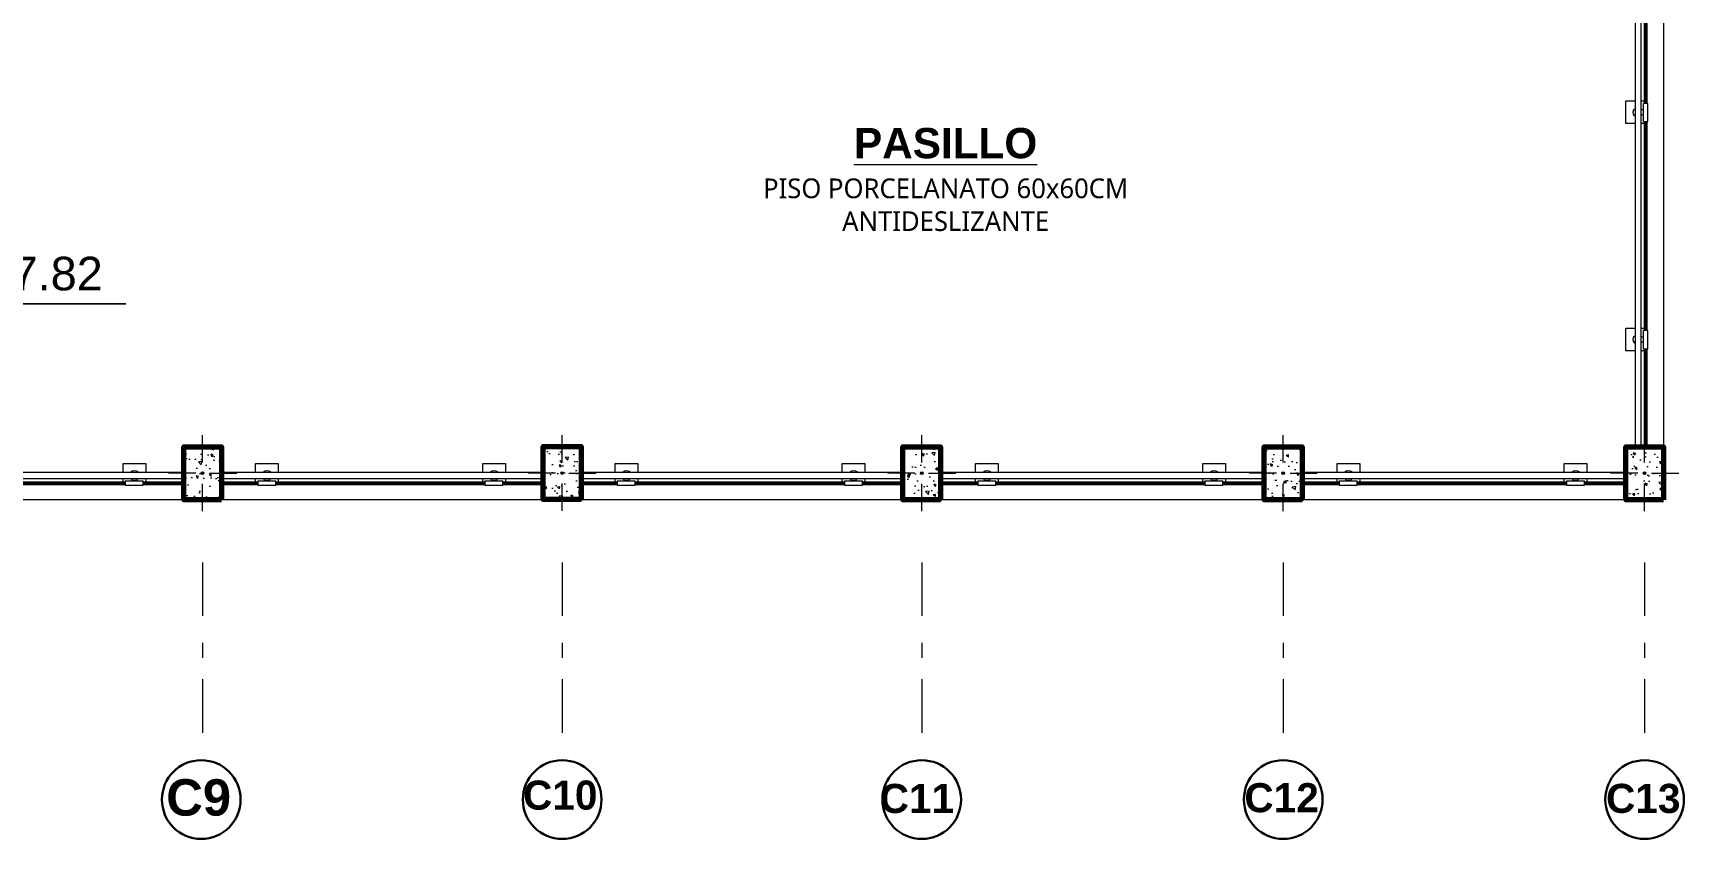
# Model space of a CAD drawing. Header units: millimetres. Extents: x 1 to 121, y 0 to 90.
# Drawn here: x 49.69 to 60.6, y 55.26 to 60.58 of the extents above; entities that cross this region are included whole.
import ezdxf

# ---------------------------------------------------------------- set-up
doc = ezdxf.new("R2010")
doc.units = ezdxf.units.MM
doc.linetypes.add('Dot & Dashed', pattern=[0.670278, 0.352778, -0.176389, 0, -0.141111])
for name, color, linetype, lineweight in [('05', 152, 'Continuous', 50), ('A-FLOR-HRAL', 11, 'Continuous', 9), ('COLUMNAS 50', 32, 'Continuous', 70), ('Cotas varias El', 253, 'Continuous', 13), ('GRAFO 0 BLANCO', 7, 'Continuous', 0), ('GRAFO 4', 7, 'Continuous', 30), ('GRAFO01', 7, 'Continuous', 0), ('letras sr', 7, 'Continuous', 5), ('TEXTO 100', 7, 'Continuous', 20)]:
    doc.layers.add(name, color=color, linetype=linetype, lineweight=lineweight)
doc.styles.add('GENERATED_STYLE_1', font='arialbd.ttf')
doc.styles.add('JOS', font='arial.ttf', dxfattribs={"height": 1})
doc.styles.add('Santa Rosa 1 50', font='trebuc.ttf')

# ---------------------------------------------------------------- blocks, each defined once
blk = doc.blocks.new('columna pasillos')
at = {"layer": 'GRAFO 0 BLANCO'}
h = blk.add_hatch(dxfattribs=at)
h.set_pattern_fill('AR-CONC', color=256, scale=0.024, angle=-90)
h.set_pattern_definition([(320, (0, 0), (-0.015060515, -0.17214244), [0.018, -0.198]), (265, (0, 0), (0.18052611, 0.03330032), [0.0144, -0.1584]), (10.45144, (-0.00126, -0.01435), (0.1654656, -0.13884213), [0.01529765, -0.16827411]), (316.1842, (0.048, -7e-10), (-0.03972463, -0.25613792), [0.027, -0.297]), (6.63563, (0.0447, -0.02134), (0.23378846, -0.22431887), [0.02294648, -0.2524113]), (261.18416, (0.048, -7e-10), (0.23378846, -0.22431887), [0.0216, -0.2376]), (291, (0.036, -0.024), (-0.096628536, -0.14325769), [0.018, -0.198]), (236, (0.036, -0.024), (0.17403601, -0.05839568), [0.0144, -0.1584]), (341.45144, (0.02795, -0.03594), (0.07740747, -0.20165337), [0.01529765, -0.16827411]), (307.5, (0, 0), (0.079894525, -0.002918366), [0, -0.15648, 0, -0.1608, 0, -0.159]), (277.5, (0, 0), (0.09465881, -0.06313669), [0, -0.09168, 0, -0.15288, 0, -0.0606]), (237.5, (7e-10, 0.05352), (-0.005413171, -0.128117385), [0, -0.06, 0, -0.1872, 0, -0.2484]), (227.5, (1e-09, 0.07752), (0.024025194, -0.13996468), [0, -0.078, 0, -0.12432, 0, -0.1764])])
h.paths.add_polyline_path([(-235.535, 35.024), (-235.785, 35.024), (-235.785, 34.674), (-235.535, 34.674)])
h.paths.add_polyline_path([(-235.651, 34.849, -1), (-235.668, 34.849, -1)], flags=16)
at = {"layer": 'COLUMNAS 50', "color": 1, "linetype": 'Continuous', "lineweight": 9}
for p, q in [((-235.66, 35.099), (-235.66, 34.919)), ((-235.705, 34.849), (-235.885, 34.849)), ((-235.615, 34.849), (-235.435, 34.849)), ((-235.66, 34.779), (-235.66, 34.599))]:
    blk.add_line(p, q, dxfattribs=at)
at = {"layer": 'COLUMNAS 50', "linetype": 'Continuous'}
blk.add_lwpolyline([(-235.785, 35.024), (-235.535, 35.024), (-235.535, 34.674), (-235.785, 34.674)], close=True, dxfattribs=at)
at = {"layer": 'COLUMNAS 50', "color": 1, "linetype": 'Continuous', "lineweight": 9}
blk.add_circle((-235.66, 34.849), 0.00871, dxfattribs=at)
blk.add_point((-235.66, 34.849), dxfattribs=at)
blk = doc.blocks.new('Barandilla - 50 x 12mm-V13-Nivel 2')
at = {"layer": 'A-FLOR-HRAL'}
for p, q in [((-27, 93), (-88, 93)), ((-88, 93), (-88, 18)), ((-88, 18), (-88, -57)), ((34, 93), (13, 93)), ((25, 3), (25, 34)), ((27, 79), (57, 79)), ((27, 79), (27, -40)), ((57, 79), (57, -40)), ((-88, -57), (-27, -57)), ((13, -57), (34, -57)), ((57, -40), (27, -40))]:
    blk.add_line(p, q, dxfattribs=at)
for centre, radius, start, end in [((-1, 18), 39.4, 144.0345, 215.4043), ((-19, -78), 120, 93.5424, 96.3187), ((-19, -78), 120, 68.282, 74.1525), ((-18, 114), 120, 285.3761, 291.1568), ((-18, 114), 120, 263.1201, 266.0112)]:
    blk.add_arc(centre, radius, start, end, dxfattribs=at)
blk = doc.blocks.new('Barandilla - 50 x 12mm-V14-Nivel 2')
at = {"layer": 'A-FLOR-HRAL'}
for p, q in [((-27, 93), (-88, 93)), ((-88, 93), (-88, 18)), ((-88, 18), (-88, -57)), ((34, 93), (13, 93)), ((25, 3), (25, 34)), ((27, 79), (57, 79)), ((27, 79), (27, -40)), ((57, 79), (57, -40)), ((-88, -57), (-27, -57)), ((13, -57), (34, -57)), ((57, -40), (27, -40))]:
    blk.add_line(p, q, dxfattribs=at)
for centre, radius, start, end in [((-1, 18), 39.4, 144.0345, 215.4043), ((-19, -78), 120, 93.584, 96.3187), ((-19, -78), 120, 68.282, 74.2079), ((-18, 114), 120, 285.3267, 291.1568), ((-18, 114), 120, 263.1201, 265.9625)]:
    blk.add_arc(centre, radius, start, end, dxfattribs=at)
blk = doc.blocks.new('Barandilla - Barandilla-558557-Nivel 2')
at = {"layer": 'A-FLOR-HRAL'}
for p, q in [((66748, 72179), (64623, 72179)), ((64623, 72139), (66748, 72139)), ((64623, 72118), (64856, 72118)), ((64623, 72110), (64856, 72110)), ((64623, 72108), (64856, 72108)), ((64623, 72100), (64856, 72100)), ((64975, 72118), (66356, 72118)), ((64975, 72110), (66356, 72110)), ((64975, 72108), (66356, 72108)), ((64975, 72100), (66356, 72100)), ((66475, 72118), (66748, 72118)), ((66475, 72110), (66748, 72110)), ((66475, 72108), (66748, 72108)), ((66475, 72100), (66748, 72100))]:
    blk.add_line(p, q, dxfattribs=at)
at = {"extrusion": (0, 0, -1), "zscale": -1, "rotation": 270.0000000000002}
for name, p in [('Barandilla - 50 x 12mm-V13-Nivel 2', (-64935, 72152)), ('Barandilla - 50 x 12mm-V14-Nivel 2', (-66435, 72152))]:
    blk.add_blockref(name, p, dxfattribs=at)
blk = doc.blocks.new('Barandilla - Barandilla-558640-Nivel 2')
at = {"layer": 'A-FLOR-HRAL'}
for p, q in [((69123, 72179), (66998, 72179)), ((66998, 72139), (69123, 72139)), ((66998, 72118), (67231, 72118)), ((66998, 72110), (67231, 72110)), ((66998, 72108), (67231, 72108)), ((66998, 72100), (67231, 72100)), ((67350, 72118), (68731, 72118)), ((67350, 72110), (68731, 72110)), ((67350, 72108), (68731, 72108)), ((67350, 72100), (68731, 72100)), ((68850, 72118), (69123, 72118)), ((68850, 72110), (69123, 72110)), ((68850, 72108), (69123, 72108)), ((68850, 72100), (69123, 72100))]:
    blk.add_line(p, q, dxfattribs=at)
at = {"extrusion": (0, 0, -1), "zscale": -1, "rotation": 270.0000000000002}
for name, p in [('Barandilla - 50 x 12mm-V13-Nivel 2', (-67310, 72152)), ('Barandilla - 50 x 12mm-V14-Nivel 2', (-68810, 72152))]:
    blk.add_blockref(name, p, dxfattribs=at)
blk = doc.blocks.new('Barandilla - 50 x 12mm-V17-Nivel 2')
at = {"layer": 'A-FLOR-HRAL'}
for p, q in [((-27, 93), (-88, 93)), ((-88, 93), (-88, 18)), ((-88, 18), (-88, -57)), ((34, 93), (13, 93)), ((25, 3), (25, 34)), ((27, 79), (57, 79)), ((27, 79), (27, -40)), ((57, 79), (57, -40)), ((-88, -57), (-27, -57)), ((13, -57), (34, -57)), ((57, -40), (27, -40))]:
    blk.add_line(p, q, dxfattribs=at)
for centre, radius, start, end in [((-1, 18), 39.4, 144.0345, 215.4043), ((-19, -78), 120, 93.5424, 96.3187), ((-19, -78), 120, 68.282, 74.1525), ((-18, 114), 120, 285.3761, 291.1568), ((-18, 114), 120, 263.1201, 266.0112)]:
    blk.add_arc(centre, radius, start, end, dxfattribs=at)
blk = doc.blocks.new('Barandilla - 50 x 12mm-V18-Nivel 2')
at = {"layer": 'A-FLOR-HRAL'}
for p, q in [((-27, 93), (-88, 93)), ((-88, 93), (-88, 18)), ((-88, 18), (-88, -57)), ((34, 93), (13, 93)), ((25, 3), (25, 34)), ((27, 79), (57, 79)), ((27, 79), (27, -40)), ((57, 79), (57, -40)), ((-88, -57), (-27, -57)), ((13, -57), (34, -57)), ((57, -40), (27, -40))]:
    blk.add_line(p, q, dxfattribs=at)
for centre, radius, start, end in [((-1, 18), 39.4, 144.0345, 215.4043), ((-19, -78), 120, 93.584, 96.3187), ((-19, -78), 120, 68.282, 74.2079), ((-18, 114), 120, 285.3267, 291.1568), ((-18, 114), 120, 263.1201, 265.9625)]:
    blk.add_arc(centre, radius, start, end, dxfattribs=at)
blk = doc.blocks.new('Barandilla - Barandilla-558708-Nivel 2')
at = {"layer": 'A-FLOR-HRAL'}
for p, q in [((71498, 72179), (69373, 72179)), ((69373, 72139), (71498, 72139)), ((69373, 72118), (69606, 72118)), ((69373, 72110), (69606, 72110)), ((69373, 72108), (69606, 72108)), ((69373, 72100), (69606, 72100)), ((69725, 72118), (71106, 72118)), ((69725, 72110), (71106, 72110)), ((69725, 72108), (71106, 72108)), ((69725, 72100), (71106, 72100)), ((71225, 72118), (71498, 72118)), ((71225, 72110), (71498, 72110)), ((71225, 72108), (71498, 72108)), ((71225, 72100), (71498, 72100))]:
    blk.add_line(p, q, dxfattribs=at)
at = {"extrusion": (0, 0, -1), "zscale": -1, "rotation": 270.0000000000002}
for name, p in [('Barandilla - 50 x 12mm-V17-Nivel 2', (-69685, 72152)), ('Barandilla - 50 x 12mm-V18-Nivel 2', (-71185, 72152))]:
    blk.add_blockref(name, p, dxfattribs=at)
blk = doc.blocks.new('Barandilla - 50 x 12mm-V19-Nivel 2')
at = {"layer": 'A-FLOR-HRAL'}
for p, q in [((-27, 93), (-88, 93)), ((-88, 93), (-88, 18)), ((-88, 18), (-88, -57)), ((34, 93), (13, 93)), ((25, 3), (25, 34)), ((27, 79), (57, 79)), ((27, 79), (27, -40)), ((57, 79), (57, -40)), ((-88, -57), (-27, -57)), ((13, -57), (34, -57)), ((57, -40), (27, -40))]:
    blk.add_line(p, q, dxfattribs=at)
for centre, radius, start, end in [((-1, 18), 39.4, 144.0345, 215.4043), ((-19, -78), 120, 93.5416, 96.3187), ((-19, -78), 120, 68.282, 74.1525), ((-18, 114), 120, 285.3761, 291.1568), ((-18, 114), 120, 263.1201, 266.0119)]:
    blk.add_arc(centre, radius, start, end, dxfattribs=at)
blk = doc.blocks.new('Barandilla - 50 x 12mm-V20-Nivel 2')
at = {"layer": 'A-FLOR-HRAL'}
for p, q in [((-27, 93), (-88, 93)), ((-88, 93), (-88, 18)), ((-88, 18), (-88, -57)), ((34, 93), (13, 93)), ((25, 3), (25, 34)), ((27, 79), (57, 79)), ((27, 79), (27, -40)), ((57, 79), (57, -40)), ((-88, -57), (-27, -57)), ((13, -57), (34, -57)), ((57, -40), (27, -40))]:
    blk.add_line(p, q, dxfattribs=at)
for centre, radius, start, end in [((-1, 18), 39.4, 144.0345, 215.4043), ((-19, -78), 120, 93.584, 96.3187), ((-19, -78), 120, 68.282, 74.2086), ((-18, 114), 120, 285.326, 291.1568), ((-18, 114), 120, 263.1201, 265.9625)]:
    blk.add_arc(centre, radius, start, end, dxfattribs=at)
blk = doc.blocks.new('Barandilla - Barandilla-558783-Nivel 2')
at = {"layer": 'A-FLOR-HRAL'}
for p, q in [((73885, 72179), (71748, 72179)), ((71748, 72139), (73885, 72139)), ((71748, 72118), (71987, 72118)), ((71748, 72110), (71987, 72110)), ((71748, 72108), (71987, 72108)), ((71748, 72100), (71987, 72100)), ((72106, 72118), (73487, 72118)), ((72106, 72110), (73487, 72110)), ((72106, 72108), (73487, 72108)), ((72106, 72100), (73487, 72100)), ((73606, 72118), (73885, 72118)), ((73606, 72110), (73885, 72110)), ((73606, 72108), (73885, 72108)), ((73606, 72100), (73885, 72100))]:
    blk.add_line(p, q, dxfattribs=at)
at = {"extrusion": (0, 0, -1), "zscale": -1, "rotation": 270.0000000000002}
for name, p in [('Barandilla - 50 x 12mm-V19-Nivel 2', (-72066, 72152)), ('Barandilla - 50 x 12mm-V20-Nivel 2', (-73566, 72152))]:
    blk.add_blockref(name, p, dxfattribs=at)
blk = doc.blocks.new('Barandilla - 50 x 12mm-V21-Nivel 2')
at = {"layer": 'A-FLOR-HRAL'}
for p, q in [((-27, 93), (-88, 93)), ((-88, 93), (-88, 18)), ((-88, 18), (-88, -57)), ((34, 93), (13, 93)), ((25, 3), (25, 34)), ((27, 79), (57, 79)), ((27, 79), (27, -40)), ((57, 79), (57, -40)), ((-88, -57), (-27, -57)), ((13, -57), (34, -57)), ((57, -40), (27, -40))]:
    blk.add_line(p, q, dxfattribs=at)
for centre, radius, start, end in [((-1, 18), 39.4, 144.0345, 215.4043), ((-19, -78), 120, 93.5416, 96.3187), ((-19, -78), 120, 68.282, 74.1525), ((-18, 114), 120, 285.3761, 291.1568), ((-18, 114), 120, 263.1201, 266.0119)]:
    blk.add_arc(centre, radius, start, end, dxfattribs=at)
blk = doc.blocks.new('Barandilla - 50 x 12mm-V22-Nivel 2')
at = {"layer": 'A-FLOR-HRAL'}
for p, q in [((-27, 93), (-88, 93)), ((-88, 93), (-88, 18)), ((-88, 18), (-88, -57)), ((34, 93), (13, 93)), ((25, 3), (25, 34)), ((27, 79), (57, 79)), ((27, 79), (27, -40)), ((57, 79), (57, -40)), ((-88, -57), (-27, -57)), ((13, -57), (34, -57)), ((57, -40), (27, -40))]:
    blk.add_line(p, q, dxfattribs=at)
for centre, radius, start, end in [((-1, 18), 39.4, 144.0345, 215.4043), ((-19, -78), 120, 93.584, 96.3187), ((-19, -78), 120, 68.282, 74.2086), ((-18, 114), 120, 285.326, 291.1568), ((-18, 114), 120, 263.1201, 265.9625)]:
    blk.add_arc(centre, radius, start, end, dxfattribs=at)
blk = doc.blocks.new('Barandilla - Barandilla-558846-Nivel 2')
at = {"layer": 'A-FLOR-HRAL'}
for p, q in [((76273, 72179), (74135, 72179)), ((74135, 72139), (76273, 72139)), ((74135, 72118), (74375, 72118)), ((74135, 72110), (74375, 72110)), ((74135, 72108), (74375, 72108)), ((74135, 72100), (74375, 72100)), ((74494, 72118), (75875, 72118)), ((74494, 72110), (75875, 72110)), ((74494, 72108), (75875, 72108)), ((74494, 72100), (75875, 72100)), ((75994, 72118), (76273, 72118)), ((75994, 72110), (76273, 72110)), ((75994, 72108), (76273, 72108)), ((75994, 72100), (76273, 72100))]:
    blk.add_line(p, q, dxfattribs=at)
at = {"extrusion": (0, 0, -1), "zscale": -1, "rotation": 270.0000000000002}
for name, p in [('Barandilla - 50 x 12mm-V21-Nivel 2', (-74454, 72152)), ('Barandilla - 50 x 12mm-V22-Nivel 2', (-75954, 72152))]:
    blk.add_blockref(name, p, dxfattribs=at)
blk = doc.blocks.new('Barandilla - 50 x 12mm-V23-Nivel 2')
at = {"layer": 'A-FLOR-HRAL'}
for p, q in [((-27, 93), (-88, 93)), ((-88, 93), (-88, 18)), ((-88, 18), (-88, -57)), ((34, 93), (13, 93)), ((25, 3), (25, 34)), ((27, 79), (57, 79)), ((27, 79), (27, -40)), ((57, 79), (57, -40)), ((-88, -57), (-27, -57)), ((13, -57), (34, -57)), ((57, -40), (27, -40))]:
    blk.add_line(p, q, dxfattribs=at)
for centre, radius, start, end in [((-1, 18), 39.4, 144.0345, 215.4043), ((-19, -78), 120, 93.5084, 96.3187), ((-19, -78), 120, 68.282, 74.1525), ((-18, 114), 120, 285.3761, 291.1568), ((-18, 114), 120, 263.1201, 266.0433)]:
    blk.add_arc(centre, radius, start, end, dxfattribs=at)
blk = doc.blocks.new('Barandilla - 50 x 12mm-V24-Nivel 2')
at = {"layer": 'A-FLOR-HRAL'}
for p, q in [((-27, 93), (-88, 93)), ((-88, 93), (-88, 18)), ((-88, 18), (-88, -57)), ((34, 93), (13, 93)), ((25, 3), (25, 34)), ((27, 79), (57, 79)), ((27, 79), (27, -40)), ((57, 79), (57, -40)), ((-88, -57), (-27, -57)), ((13, -57), (34, -57)), ((57, -40), (27, -40))]:
    blk.add_line(p, q, dxfattribs=at)
for centre, radius, start, end in [((-1, 18), 39.4, 144.0345, 215.4043), ((-19, -78), 120, 93.584, 96.3187), ((-19, -78), 120, 68.282, 74.2396), ((-18, 114), 120, 285.2934, 291.1568), ((-18, 114), 120, 263.1201, 265.9625)]:
    blk.add_arc(centre, radius, start, end, dxfattribs=at)
blk = doc.blocks.new('Barandilla - Barandilla-558933-Nivel 2')
at = {"layer": 'A-FLOR-HRAL'}
for p, q in [((76330, 75301), (76330, 72351)), ((76370, 72351), (76370, 75301)), ((76391, 74616), (76391, 75301)), ((76399, 74616), (76399, 75301)), ((76400, 74616), (76400, 75301)), ((76408, 74616), (76408, 75301)), ((76391, 73116), (76391, 74497)), ((76399, 73116), (76399, 74497)), ((76400, 73116), (76400, 74497)), ((76408, 73116), (76408, 74497)), ((76391, 72351), (76391, 72997)), ((76399, 72351), (76399, 72997)), ((76400, 72351), (76400, 72997)), ((76408, 72351), (76408, 72997))]:
    blk.add_line(p, q, dxfattribs=at)
at = {"extrusion": (0, 0, -1), "zscale": -1, "rotation": 180}
for name, p in [('Barandilla - 50 x 12mm-V24-Nivel 2', (-76357, 74576)), ('Barandilla - 50 x 12mm-V23-Nivel 2', (-76357, 73076))]:
    blk.add_blockref(name, p, dxfattribs=at)

msp = doc.modelspace()

# ---------------------------------------------------------------- linework, layer by layer
at = {"layer": '05'}
for points in [[(53.312, 57.849), (53.062, 57.849), (53.062, 57.499), (53.312, 57.499)], [(55.687, 57.848), (55.437, 57.848), (55.437, 57.498), (55.687, 57.498)], [(58.075, 57.849), (57.825, 57.849), (57.825, 57.499), (58.075, 57.499)]]:
    msp.add_lwpolyline(points, close=True, dxfattribs=at)
at = {"layer": 'Cotas varias El', "linetype": 'Dot & Dashed'}
for p, q in [((50.812, 57.083), (50.812, 55.778)), ((53.187, 57.083), (53.187, 55.778)), ((55.562, 57.083), (55.562, 55.778)), ((57.95, 57.083), (57.95, 55.778)), ((60.337, 57.083), (60.337, 55.778))]:
    msp.add_line(p, q, dxfattribs=at)
at = {"layer": 'Cotas varias El'}
msp.add_lwpolyline([(60.462, 60.798), (60.462, 57.498), (31.662, 57.498), (31.662, 60.798)], dxfattribs=at)
at = {"layer": 'GRAFO 4', "linetype": 'Continuous'}
for centre in [(50.803, 55.518), (53.187, 55.518), (55.562, 55.518), (57.95, 55.518), (60.337, 55.518)]:
    msp.add_circle(centre, 0.26, dxfattribs=at)
at = {"layer": 'TEXTO 100', "color": 7, "ltscale": 1.3}
msp.add_lwpolyline([(47.975, 58.791), (50.304, 58.791), (48.295, 58.791), (48.295, 59.111), (48.295, 58.471)], dxfattribs=at)

# ---------------------------------------------------------------- block references
at = {"layer": 'A-FLOR-HRAL', "xscale": 0.001, "yscale": 0.001, "zscale": 0.001}
for name in ['Barandilla - Barandilla-558933-Nivel 2', 'Barandilla - Barandilla-558557-Nivel 2', 'Barandilla - Barandilla-558640-Nivel 2', 'Barandilla - Barandilla-558708-Nivel 2', 'Barandilla - Barandilla-558783-Nivel 2', 'Barandilla - Barandilla-558846-Nivel 2']:
    msp.add_blockref(name, (-16.055, -14.502), dxfattribs=at)
at = {"layer": 'COLUMNAS 50', "rotation": 180}
for p in [(-184.848, 92.522), (-182.473, 92.523), (-180.098, 92.522), (-177.71, 92.522), (-175.323, 92.522)]:
    msp.add_blockref('columna pasillos', p, dxfattribs=at)

# ---------------------------------------------------------------- texts
at = {"attachment_point": 9, "rotation": 0, "style": 'GENERATED_STYLE_1'}
for s, insert, char_height, width in [('C9', (51, 55.409), 0.24, 1.011031258713047e-14), ('C10', (53.42, 55.449), 0.192, 8.088250069704372e-15), ('C11', (55.776, 55.427), 0.192, 8.088250069704372e-15), ('C12', (58.185, 55.432), 0.192, 8.088250069704372e-15), ('C13', (60.574, 55.427), 0.192, 8.088250069704372e-15)]:
    msp.add_mtext(s, dxfattribs=dict(at, insert=insert, char_height=char_height, width=width))
at = {"layer": 'GRAFO01', "style": 'JOS'}
msp.add_text('NPT: +7.82', height=0.2218, rotation=0, dxfattribs=at).set_placement((48.577, 58.88))
at = {"layer": 'letras sr', "insert": (53.998, 59.952), "char_height": 0.15884, "attachment_point": 1, "style": 'Santa Rosa 1 50'}
msp.add_mtext_dynamic_manual_height_columns('\\pxqc;{\\fSwis721 Ex BT|b1|i0|c0|p34;\\H1.25913x;\\LPASILLO\\P\\fTrebuchet MS|b0|i0|c0|p34;\\H0.65x;\\lPISO PORCELANATO 60x60CM\\PANTIDESLIZANTE}', width=3.44388, gutter_width=1, heights=[0], dxfattribs=at)

doc.saveas('drawing.dxf')
